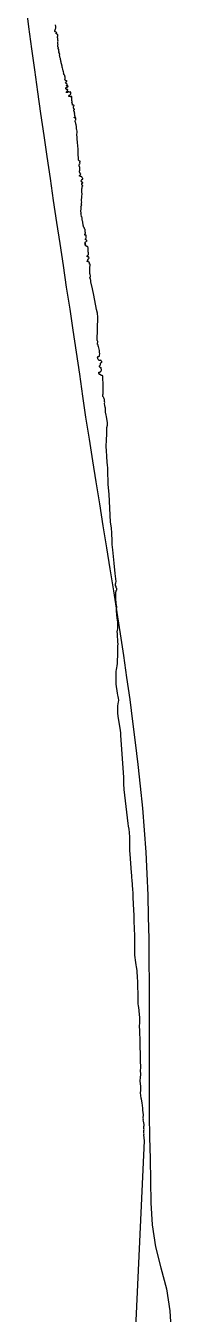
# Model space of a CAD drawing. Header units: metres. Extents: x 245125 to 394351, y 270578 to 4233311.
# Drawn here: x 269098 to 269264, y 4224496 to 4225965 of the extents above; entities that cross this region are included whole.
import ezdxf
from ezdxf.lldxf.tags import DXFTag

# ---------------------------------------------------------------- set-up
doc = ezdxf.new("R2010")
doc.units = ezdxf.units.M
doc.layers.add('ASTOTA', color=7, linetype='Continuous')
tags = doc.linetypes.add('HIDDEN', pattern=[0.375, 0.25, -0.125]).pattern_tags.tags
tags[6:7] = [DXFTag(74, 4), DXFTag(75, 0), DXFTag(340, '0'), DXFTag(46, 1.0), DXFTag(50, 0.0), DXFTag(44, 0.0), DXFTag(45, 0.0)]
tags[4:5] = [DXFTag(74, 4), DXFTag(75, 0), DXFTag(340, '0'), DXFTag(46, 1.0), DXFTag(50, 0.0), DXFTag(44, 0.0), DXFTag(45, 0.0)]

msp = doc.modelspace()

# ---------------------------------------------------------------- linework, layer by layer
at = {"layer": 'ASTOTA', "color": 253, "linetype": 'HIDDEN', "ltscale": 300}
for points in [[(269098.4, 4225989), (269101.6, 4225964), (269104.8, 4225939), (269108.2, 4225915), (269111.7, 4225890), (269115.2, 4225865), (269118.8, 4225840), (269122.4, 4225816), (269126, 4225791), (269129.7, 4225766), (269133.4, 4225741), (269137.1, 4225717), (269140.8, 4225692), (269144.5, 4225667), (269148.3, 4225642), (269151.9, 4225618), (269155.6, 4225593), (269159.3, 4225568), (269162.9, 4225543), (269166.5, 4225519), (269170.3, 4225494), (269174.2, 4225469), (269178.1, 4225445), (269182.1, 4225420), (269186.1, 4225395), (269190.1, 4225370), (269194.1, 4225346), (269198.1, 4225321), (269202, 4225296), (269205.8, 4225272), (269209.5, 4225247), (269213.1, 4225222), (269216.6, 4225197), (269219.9, 4225172), (269223, 4225148), (269225.9, 4225123), (269228.6, 4225098), (269231, 4225073), (269233.1, 4225048), (269234.8, 4225023), (269236.1, 4224998), (269237.1, 4224974), (269237.8, 4224949), (269238.3, 4224924), (269238.5, 4224899), (269238.7, 4224873), (269238.7, 4224848), (269238.7, 4224823), (269238.6, 4224798), (269238.6, 4224773), (269238.7, 4224748), (269238.8, 4224723), (269239.2, 4224698), (269239.8, 4224673), (269240.1, 4224648), (269240.8, 4224623), (269242.3, 4224598), (269245.8, 4224573), (269252.1, 4224549), (269258.5, 4224525), (269262.2, 4224500), (269263.8, 4224475)], [(269185.5, 4223659.8), (269233.5, 4224693.8), (269232.8, 4224700.5), (269232.9, 4224701.5), (269232.8, 4224702.5), (269232.7, 4224703.9), (269232.7, 4224705.3), (269232.9, 4224706.8), (269232.8, 4224707.7), (269232.6, 4224709), (269232.6, 4224710.1), (269232.9, 4224711.1), (269232.9, 4224712.5), (269232.6, 4224714.4), (269232.3, 4224716.3), (269232.1, 4224717.5), (269232.2, 4224718.9), (269232.1, 4224720), (269232.2, 4224723.3), (269231.6, 4224728.8), (269231.4, 4224731.1), (269230.8, 4224737.1), (269230, 4224741.1), (269229.8, 4224742.4), (269229.4, 4224745.2), (269229, 4224748.6), (269229.1, 4224751.1), (269229.3, 4224753.4), (269229.1, 4224755.9), (269228.9, 4224758.7), (269228.7, 4224762.1), (269228.8, 4224765.9), (269229.1, 4224769.5), (269228.9, 4224774.4), (269229.1, 4224776.7), (269229.1, 4224779.5), (269228.9, 4224783.2), (269228.8, 4224787.2), (269228.6, 4224806.5), (269228.5, 4224809.9), (269228.6, 4224811.8), (269228.3, 4224814.1), (269228.2, 4224816), (269228.2, 4224818.1), (269228.1, 4224820.6), (269227.9, 4224823.2), (269228.3, 4224829.3), (269228.3, 4224831.2), (269228.3, 4224833.2), (269228.1, 4224835.1), (269227.8, 4224836.9), (269227.3, 4224842.8), (269226.7, 4224847.9), (269226.4, 4224849.7), (269226.2, 4224851.8), (269226.3, 4224854.1), (269226.3, 4224856.2), (269226.3, 4224858.4), (269225.9, 4224872.6), (269225.7, 4224875.6), (269225.4, 4224879.7), (269225, 4224887.6), (269224.7, 4224890.1), (269224.4, 4224892.2), (269224.1, 4224894.4), (269223.6, 4224896.9), (269223.2, 4224899.7), (269222.8, 4224902.6), (269222.6, 4224905.6), (269222.4, 4224927.5), (269221.7, 4224944.2), (269221.8, 4224948), (269221.3, 4224959.6), (269221.1, 4224960.7), (269220.7, 4224974.7), (269220.4, 4224976.8), (269220.1, 4224979.9), (269219.6, 4224991.2), (269219.2, 4224993.7), (269218.9, 4224996.4), (269218.5, 4224999.5), (269217.2, 4225020.4), (269216.9, 4225024.6), (269216.7, 4225029.4), (269216.6, 4225034.2), (269216.7, 4225039.9), (269216.5, 4225045.4), (269216, 4225049), (269215.3, 4225052.4), (269214.7, 4225055.4), (269210.9, 4225088), (269210.5, 4225094.4), (269210, 4225100.6), (269209.8, 4225107.9), (269206.6, 4225156.1), (269206.4, 4225158.6), (269206.1, 4225162.1), (269205.4, 4225166.3), (269205, 4225168.9), (269203.8, 4225175.2), (269203, 4225181), (269203.2, 4225187.3), (269203.2, 4225189.5), (269203.5, 4225192.3), (269203.8, 4225194), (269204.1, 4225196.3), (269203.9, 4225198.4), (269203.6, 4225200.2), (269203.2, 4225202), (269202.6, 4225204.3), (269201.4, 4225214.3), (269201.2, 4225226.7), (269201.3, 4225228.9), (269201.6, 4225231), (269201.9, 4225233), (269202.2, 4225235.3), (269202.8, 4225237.9), (269202.9, 4225240.9), (269203.1, 4225247.5), (269203.1, 4225257.6), (269203.3, 4225260.5), (269203.1, 4225262.3), (269203.1, 4225265.8), (269202.9, 4225267.9), (269202.8, 4225269.9), (269202.6, 4225272.1), (269202.5, 4225274.3), (269202.6, 4225276), (269203, 4225277.7), (269203.2, 4225279.8), (269203.1, 4225281.6), (269203, 4225283.1), (269203.1, 4225285.2), (269202.8, 4225287.6), (269202.5, 4225290.2), (269202, 4225293), (269201.7, 4225299), (269201.8, 4225302.7), (269201.6, 4225304.8), (269201.2, 4225306.4), (269200.9, 4225312.5), (269200.9, 4225316.7), (269200.7, 4225317.5), (269200.7, 4225318.4), (269200.8, 4225319.5), (269201.1, 4225320.5), (269201.1, 4225320.6), (269201.1, 4225320.8), (269201.3, 4225321.4), (269201.8, 4225322), (269202.1, 4225322.6), (269202.1, 4225323), (269201.8, 4225323.6), (269201.5, 4225324), (269201.2, 4225324.4), (269201.2, 4225325.3), (269201.2, 4225325.9), (269200.5, 4225326.9), (269200.5, 4225328.8), (269200.8, 4225329.9), (269201.2, 4225331.5), (269200.2, 4225340.7), (269199.1, 4225352.3), (269197.5, 4225367.8), (269196.8, 4225373.6), (269196.5, 4225378), (269196.4, 4225386.6), (269195.9, 4225392.6), (269194.7, 4225399.1), (269193.2, 4225431.1), (269192.1, 4225442.3), (269191.6, 4225458.7), (269191.6, 4225460.7), (269191.3, 4225464.7), (269191.1, 4225467.4), (269191.1, 4225468.2), (269190.7, 4225473.3), (269190.7, 4225474.9), (269190.1, 4225480.2), (269190, 4225486), (269190.4, 4225492.8), (269190.5, 4225500), (269190.5, 4225503.4), (269190.6, 4225505.2), (269190.7, 4225507.3), (269191.2, 4225509.6), (269191.5, 4225511.4), (269191.3, 4225512.7), (269190.7, 4225517.1), (269190.4, 4225519.6), (269189.9, 4225521.3), (269189.1, 4225524.6), (269188.9, 4225526.4), (269189, 4225527.9), (269188.9, 4225529.3), (269188.7, 4225530.4), (269188.6, 4225530.8), (269188.4, 4225531.4), (269188.4, 4225531.7), (269188.3, 4225532.7), (269188, 4225534), (269187.9, 4225535), (269188.2, 4225535.8), (269187.9, 4225536.9), (269188, 4225538.3), (269188, 4225539.1), (269187.4, 4225539.9), (269187, 4225540.8), (269186.7, 4225541.6), (269186.2, 4225542.4), (269185.9, 4225543.2), (269185.9, 4225544.2), (269186.3, 4225545.4), (269186.3, 4225547.4), (269186.4, 4225551.7), (269186.5, 4225557.1), (269186.2, 4225563), (269185.9, 4225565.9), (269185.3, 4225566.4), (269184.9, 4225566.4), (269184.3, 4225566.5), (269184, 4225566.7), (269183.8, 4225566.9), (269183.6, 4225567.1), (269183.1, 4225567.4), (269182.9, 4225567.5), (269182.2, 4225567.7), (269182, 4225567.9), (269182, 4225568.1), (269181.8, 4225568.3), (269181.6, 4225568.6), (269181.5, 4225568.8), (269181.4, 4225569.1), (269181.4, 4225569.3), (269181.4, 4225569.7), (269181.4, 4225570), (269181.6, 4225570.2), (269181.8, 4225570.1), (269182, 4225569.9), (269183.5, 4225570.8), (269183.9, 4225571.1), (269184.3, 4225571.6), (269184.5, 4225572.4), (269184.4, 4225573.1), (269184.1, 4225573.9), (269184.1, 4225574.6), (269184.1, 4225575), (269183.8, 4225575.4), (269183.5, 4225575.4), (269183.2, 4225575.3), (269182.9, 4225575.4), (269182.5, 4225575.9), (269182.4, 4225576.3), (269182.4, 4225576.9), (269182.4, 4225577.6), (269182.7, 4225577.9), (269183.4, 4225578.6), (269183.4, 4225579), (269183.4, 4225579.5), (269183.3, 4225580.1), (269183.5, 4225580.6), (269183.9, 4225581), (269184.3, 4225581.2), (269184.6, 4225581.3), (269185, 4225581.7), (269184.9, 4225582.2), (269184.7, 4225582.8), (269184.3, 4225583.2), (269184, 4225583.6), (269183.3, 4225583.9), (269182.9, 4225583.5), (269182.5, 4225583.4), (269182.2, 4225583.5), (269181.9, 4225583.7), (269181.5, 4225583.9), (269181, 4225584.1), (269180.6, 4225584.6), (269180.4, 4225585.3), (269180.4, 4225585.4), (269180.2, 4225585.9), (269180.1, 4225586.5), (269180.1, 4225586.8), (269180.1, 4225586.9), (269180.2, 4225587.3), (269180.5, 4225587.9), (269180.7, 4225588), (269181.2, 4225588.1), (269181.6, 4225588.1), (269182.1, 4225588.5), (269182.3, 4225589.5), (269182.5, 4225591.2), (269182.4, 4225592.9), (269182.1, 4225594.9), (269181.5, 4225598.1), (269181.2, 4225599.6), (269180.9, 4225600), (269180.8, 4225600.5), (269180.8, 4225600.9), (269180.5, 4225601.6), (269180.2, 4225601.7), (269180.1, 4225601.7), (269179.9, 4225602.7), (269179.9, 4225602.9), (269180.1, 4225603.5), (269180.2, 4225604.3), (269180.3, 4225604.8), (269180.2, 4225605.3), (269180, 4225605.9), (269179.7, 4225606.3), (269180.4, 4225632.9), (269180, 4225637.6), (269179, 4225641.5), (269175.9, 4225658.2), (269174.4, 4225665.2), (269172.5, 4225673.4), (269172.4, 4225674.6), (269172, 4225676.7), (269171.7, 4225677), (269171.4, 4225677.5), (269171.3, 4225678), (269171.5, 4225678.7), (269171.9, 4225679), (269171.9, 4225680.1), (269171.6, 4225681.5), (269171.4, 4225682.8), (269171.1, 4225685.4), (269171.2, 4225685.7), (269171.4, 4225687.1), (269171.1, 4225688.5), (269171.4, 4225690), (269171.7, 4225691.9), (269171.8, 4225693.4), (269171.5, 4225693.5), (269171.3, 4225693.5), (269171, 4225693.5), (269170.8, 4225693.6), (269170.6, 4225693.9), (269170.8, 4225694.3), (269171, 4225694.3), (269171, 4225694.4), (269170.8, 4225695.2), (269170.6, 4225695.3), (269170.4, 4225695.5), (269170.3, 4225695.7), (269170, 4225695.7), (269169.8, 4225695.8), (269169.7, 4225696.1), (269169.9, 4225696.4), (269169.8, 4225696.4), (269169.6, 4225696.3), (269169.3, 4225696.3), (269168.9, 4225696.3), (269168.6, 4225696.2), (269168.5, 4225696.3), (269168.3, 4225696.4), (269168.2, 4225696.7), (269168.2, 4225697), (269168.4, 4225697.1), (269168.7, 4225697.3), (269169.1, 4225697.6), (269169.1, 4225697.8), (269169.1, 4225697.9), (269169, 4225698), (269168.9, 4225698.2), (269168.8, 4225698.5), (269168.9, 4225698.8), (269169.2, 4225699.1), (269169.5, 4225699.3), (269169.7, 4225699.3), (269169.9, 4225699.4), (269170.1, 4225699.6), (269170.2, 4225699.7), (269170.3, 4225700.3), (269170.2, 4225700.9), (269170.1, 4225701.3), (269169.8, 4225701.6), (269169.6, 4225701.7), (269169.4, 4225701.7), (269169.1, 4225701.7), (269168.9, 4225701.7), (269168.8, 4225701.6), (269168.7, 4225701.7), (269168.3, 4225701.9), (269168.2, 4225702.1), (269168.2, 4225702.3), (269168.4, 4225702.8), (269168.6, 4225703.1), (269168.7, 4225703.2), (269169.1, 4225703.5), (269169.3, 4225703.7), (269169.5, 4225704), (269169.6, 4225704.4), (269169.7, 4225705.5), (269169.7, 4225706.4), (269169.4, 4225707.3), (269169.3, 4225708.6), (269169.4, 4225709.4), (269169.3, 4225710.3), (269169.2, 4225711.3), (269169.2, 4225711.9), (269169.1, 4225712.7), (269168.9, 4225713.1), (269168.6, 4225713.5), (269168.2, 4225713.7), (269168, 4225713.7), (269167.7, 4225713.7), (269167.6, 4225713.7), (269167.4, 4225713.8), (269167.1, 4225713.9), (269166.9, 4225714.1), (269166.8, 4225714.4), (269166.7, 4225714.8), (269166.6, 4225715.1), (269166.5, 4225715.2), (269166.3, 4225715.2), (269166.1, 4225715.2), (269165.5, 4225715.3), (269165.6, 4225715.6), (269166, 4225716.1), (269166.2, 4225716.2), (269166.6, 4225716.5), (269166.6, 4225716.6), (269166.6, 4225716.6), (269166.4, 4225716.7), (269166.1, 4225716.8), (269165.9, 4225716.9), (269165.6, 4225717), (269165.4, 4225717.2), (269165.4, 4225717.4), (269165.6, 4225717.6), (269165.9, 4225717.8), (269166, 4225717.9), (269166.3, 4225717.9), (269166.5, 4225717.9), (269166.5, 4225718), (269166.5, 4225718.3), (269166.5, 4225718.6), (269166.5, 4225718.8), (269166.8, 4225719), (269166.9, 4225719.1), (269167, 4225719.2), (269167.2, 4225719.4), (269167.5, 4225719.6), (269167.9, 4225719.8), (269168.1, 4225719.9), (269168, 4225720.1), (269167.9, 4225720.2), (269167.9, 4225720.3), (269167.7, 4225720.5), (269167.5, 4225720.7), (269167.3, 4225720.9), (269167.1, 4225721), (269166.9, 4225721.1), (269166.6, 4225721.1), (269166.3, 4225721.3), (269166.2, 4225721.5), (269166.3, 4225722.1), (269166.5, 4225722.3), (269166.8, 4225722.6), (269167, 4225722.9), (269167, 4225723), (269166.9, 4225723.2), (269166.8, 4225723.5), (269166.9, 4225723.9), (269167, 4225724.2), (269167, 4225724.7), (269167.1, 4225725.4), (269167, 4225725.9), (269166.9, 4225726.3), (269166.8, 4225726.5), (269166.4, 4225726.6), (269165.9, 4225726.6), (269165.6, 4225726.6), (269165.4, 4225726.7), (269165.4, 4225727.4), (269165.5, 4225727.7), (269165.8, 4225728), (269166.1, 4225728.2), (269166.3, 4225728.4), (269166.5, 4225728.7), (269166.5, 4225728.9), (269166.3, 4225729.3), (269166.2, 4225729.4), (269166.1, 4225729.7), (269166, 4225729.9), (269165.9, 4225730.1), (269165.9, 4225730.5), (269166, 4225730.8), (269166.1, 4225731.2), (269166, 4225731.8), (269166, 4225732.4), (269165.8, 4225732.8), (269165.5, 4225733.1), (269165.4, 4225733.3), (269165.2, 4225733.5), (269165.1, 4225734), (269165.3, 4225734.5), (269164.9, 4225735.1), (269164.5, 4225735.1), (269164.3, 4225735.2), (269164.3, 4225735.2), (269163.9, 4225736.3), (269164, 4225736.9), (269164, 4225737.1), (269163.8, 4225737.5), (269163.7, 4225738.1), (269163.5, 4225738.9), (269163.3, 4225739.8), (269163.1, 4225741.7), (269163, 4225742.3), (269162.8, 4225742.9), (269162.7, 4225743.4), (269162.7, 4225744.1), (269162.6, 4225744.9), (269162.6, 4225745.2), (269162.4, 4225746.2), (269162.2, 4225746.8), (269162, 4225747.3), (269161.6, 4225747.7), (269161.3, 4225748.1), (269161.4, 4225748.5), (269161.6, 4225749.2), (269161.6, 4225749.4), (269161.5, 4225749.5), (269161.3, 4225749.8), (269161.1, 4225750.2), (269161.1, 4225750.9), (269161.3, 4225751.3), (269161.4, 4225751.7), (269161.3, 4225752.3), (269161.1, 4225753.1), (269161, 4225753.9), (269161, 4225754.9), (269161.2, 4225755.9), (269161.3, 4225756.3), (269161.4, 4225757), (269161.3, 4225757.6), (269161.2, 4225758), (269161.1, 4225758.6), (269161.2, 4225759.3), (269161.5, 4225759.9), (269161.8, 4225760.4), (269162, 4225760.7), (269161.9, 4225760.9), (269161.8, 4225761.5), (269161.8, 4225762.4), (269161.8, 4225763.4), (269162, 4225764.2), (269161.9, 4225765.5), (269161.8, 4225766.5), (269161.9, 4225767.1), (269161.9, 4225767.8), (269162.1, 4225768.8), (269162.2, 4225770), (269162.3, 4225771.1), (269162.4, 4225773.3), (269162.3, 4225776), (269162.2, 4225778.6), (269162.3, 4225779.7), (269162.5, 4225780.1), (269162.6, 4225780.7), (269162.4, 4225781.1), (269162.2, 4225781.5), (269162.4, 4225781.7), (269162.7, 4225782), (269163, 4225782.3), (269163.1, 4225782.6), (269163.3, 4225782.9), (269163.1, 4225783.1), (269162.9, 4225783.2), (269162.4, 4225783.4), (269162.3, 4225783.5), (269162.2, 4225784), (269162.1, 4225784.2), (269162.1, 4225784.7), (269162, 4225785.3), (269162.2, 4225785.5), (269162.4, 4225785.6), (269162.8, 4225785.6), (269163, 4225785.8), (269163.2, 4225786.3), (269163.1, 4225786.5), (269162.9, 4225786.6), (269162.7, 4225786.7), (269162.2, 4225786.8), (269161.9, 4225787.1), (269161.7, 4225787.5), (269161.5, 4225788.2), (269161.8, 4225789.1), (269162.1, 4225789.7), (269162.3, 4225789.9), (269163.2, 4225790.2), (269163.3, 4225791), (269163.2, 4225791.4), (269162.8, 4225791.6), (269162.4, 4225791.9), (269162.1, 4225792.6), (269162.1, 4225793.1), (269161.9, 4225793.4), (269161.3, 4225793.7), (269160.9, 4225793.5), (269160.5, 4225793.5), (269159.9, 4225793.6), (269159.5, 4225793.8), (269159.5, 4225794.6), (269159.7, 4225794.9), (269160, 4225795), (269160.3, 4225795.1), (269160.5, 4225795.3), (269160.8, 4225795.6), (269160.9, 4225796.1), (269160.8, 4225796.5), (269160.6, 4225796.6), (269160.2, 4225796.7), (269160.1, 4225797.2), (269160, 4225797.6), (269160, 4225798), (269159.8, 4225798.3), (269159.6, 4225798.4), (269159.3, 4225798.8), (269159.3, 4225799.3), (269159.5, 4225799.9), (269159.7, 4225800.2), (269159.8, 4225800.4), (269159.9, 4225800.7), (269160, 4225801.5), (269159.9, 4225802.7), (269159.7, 4225803.5), (269159.1, 4225805.5), (269159.1, 4225806.6), (269159.3, 4225807.3), (269159.6, 4225807.6), (269160, 4225807.9), (269160.1, 4225808.4), (269159.9, 4225809), (269159.7, 4225809.4), (269159.9, 4225810), (269160.2, 4225810.2), (269160.3, 4225810.6), (269160.1, 4225810.8), (269158.9, 4225811.1), (269158.5, 4225812.4), (269158.3, 4225814.8), (269158.1, 4225817.9), (269157.9, 4225824.1), (269157.5, 4225828.8), (269157.2, 4225831.7), (269156.8, 4225836.6), (269156.9, 4225837.8), (269156.5, 4225841.2), (269156.8, 4225843.7), (269156.7, 4225845), (269156.3, 4225846.4), (269156, 4225847.4), (269156, 4225848.2), (269155.9, 4225849.4), (269155.9, 4225850.7), (269155.8, 4225851.6), (269155.7, 4225852.5), (269155.5, 4225853.1), (269155.3, 4225853.7), (269155.2, 4225854.3), (269154.9, 4225854.8), (269154.8, 4225855.2), (269154.6, 4225855.7), (269154.6, 4225856.7), (269154.9, 4225857.4), (269155.2, 4225857.9), (269155.4, 4225858.4), (269155.3, 4225858.6), (269155.4, 4225859.9), (269155.4, 4225860.1), (269155.2, 4225860.2), (269155, 4225860.2), (269154.7, 4225860.1), (269154.6, 4225860), (269154.1, 4225860.1), (269154, 4225860.2), (269153.9, 4225860.2), (269153.6, 4225860.3), (269153.4, 4225860.4), (269153.3, 4225860.6), (269153.4, 4225860.8), (269153.5, 4225860.8), (269153.8, 4225861), (269154.1, 4225861.3), (269154.4, 4225861.6), (269154.6, 4225861.9), (269154.6, 4225862.2), (269154.5, 4225862.5), (269154.3, 4225862.7), (269154, 4225862.9), (269153.9, 4225863), (269154.1, 4225863.4), (269154.3, 4225863.6), (269153.8, 4225864.5), (269153.9, 4225865), (269154, 4225865.2), (269154.1, 4225865.5), (269154, 4225865.9), (269153.9, 4225865.9), (269153.8, 4225866.4), (269153.8, 4225866.8), (269153.7, 4225867.2), (269153.6, 4225867.5), (269153.5, 4225867.7), (269153.2, 4225867.9), (269153.1, 4225868.1), (269153.1, 4225868.5), (269153.2, 4225869.2), (269153.5, 4225869.5), (269153.7, 4225869.7), (269153.9, 4225870.1), (269153.9, 4225870.3), (269153.7, 4225870.3), (269153.5, 4225870.3), (269153.1, 4225870.6), (269153.1, 4225870.7), (269152.7, 4225871.1), (269152.7, 4225871.7), (269152.7, 4225872.4), (269152.8, 4225873), (269153, 4225873.7), (269153.3, 4225874.4), (269153, 4225874.7), (269152.8, 4225874.8), (269152.7, 4225874.5), (269152.4, 4225874.5), (269151.9, 4225874.5), (269151.7, 4225874.7), (269151.6, 4225875.1), (269151.6, 4225875.5), (269151.6, 4225876.2), (269151.4, 4225876.5), (269151.2, 4225876.7), (269150.9, 4225877.5), (269150.8, 4225877.8), (269151, 4225878.2), (269151.1, 4225879.2), (269150.7, 4225879.8), (269150.7, 4225880.4), (269150.8, 4225881), (269150.8, 4225881.4), (269150.6, 4225882.1), (269150.7, 4225882.4), (269150.8, 4225883), (269150.8, 4225883.6), (269150.7, 4225884.2), (269150.6, 4225884.6), (269150.3, 4225884.7), (269150.1, 4225884.6), (269149.8, 4225884.3), (269149.1, 4225884.1), (269148.9, 4225884.5), (269148.6, 4225884.6), (269147.8, 4225884.5), (269147.5, 4225884.7), (269147.3, 4225884.9), (269147.2, 4225884.9), (269147.1, 4225885.3), (269147.1, 4225885.4), (269147.2, 4225885.6), (269147.5, 4225885.8), (269147.8, 4225886), (269148.2, 4225886.1), (269148.5, 4225886.2), (269148.9, 4225886.5), (269149.2, 4225886.9), (269149.4, 4225887.1), (269149.7, 4225887.4), (269149.8, 4225887.5), (269149.7, 4225888.3), (269149.6, 4225889), (269149.4, 4225889.5), (269149.3, 4225889.7), (269149.1, 4225890), (269149, 4225889.9), (269148.9, 4225889.9), (269148.7, 4225889.7), (269148.3, 4225889.6), (269148, 4225889.5), (269147.6, 4225889.4), (269147.5, 4225889.5), (269147.3, 4225889.6), (269147.2, 4225889.9), (269146.9, 4225890), (269146.6, 4225889.9), (269146.4, 4225889.7), (269146.1, 4225889.4), (269145.9, 4225889.2), (269145.6, 4225889.1), (269145.2, 4225889), (269144.9, 4225889), (269144.8, 4225889), (269144.3, 4225889), (269144.3, 4225889.1), (269144.2, 4225889.3), (269144.6, 4225890), (269145.1, 4225890.3), (269145.4, 4225890.6), (269145.7, 4225891), (269145.9, 4225891.4), (269146.2, 4225892), (269146.3, 4225892.3), (269146.3, 4225892.6), (269146.1, 4225892.6), (269145.8, 4225892.4), (269145.2, 4225892.4), (269144.7, 4225892.3), (269144.6, 4225892.6), (269144.5, 4225892.9), (269144.6, 4225893.2), (269144.6, 4225893.3), (269144.4, 4225893.3), (269144.2, 4225893.3), (269143.8, 4225893.3), (269143.8, 4225893.7), (269143.8, 4225894), (269143.8, 4225894.1), (269143.9, 4225894.4), (269144, 4225894.5), (269144.2, 4225894.7), (269144.6, 4225894.8), (269144.7, 4225894.9), (269145.1, 4225895.1), (269145.3, 4225895.3), (269145.8, 4225895.5), (269146.2, 4225895.7), (269146.4, 4225895.9), (269146.5, 4225896), (269146.5, 4225896.4), (269146.4, 4225896.5), (269146.2, 4225896.7), (269146, 4225896.7), (269145.8, 4225896.7), (269145.7, 4225896.6), (269145.4, 4225896.4), (269145.2, 4225896.4), (269144.9, 4225896.6), (269144.8, 4225896.8), (269144.8, 4225897), (269145, 4225897.4), (269145.2, 4225897.6), (269145.5, 4225898), (269145.5, 4225898.2), (269145.3, 4225898.8), (269145.1, 4225898.9), (269144.9, 4225899.1), (269144.6, 4225899.4), (269144.3, 4225899.4), (269144, 4225899.5), (269143.5, 4225900.2), (269143.9, 4225900.6), (269144.2, 4225901.2), (269144.5, 4225901.4), (269144.8, 4225901.5), (269145.2, 4225901.8), (269145.2, 4225902.3), (269145.2, 4225902.5), (269144.9, 4225902.7), (269144.8, 4225902.6), (269144.5, 4225902.2), (269144.2, 4225902.4), (269144, 4225902.4), (269143.9, 4225902.5), (269143.7, 4225902.8), (269143.5, 4225903), (269143.4, 4225903.1), (269143.1, 4225903.3), (269142.8, 4225903.7), (269142.9, 4225904.1), (269143.1, 4225904.6), (269143.1, 4225905.1), (269143, 4225905.7), (269143.1, 4225906.5), (269143.1, 4225906.9), (269142.8, 4225907.2), (269142.7, 4225907.7), (269142.7, 4225908.2), (269142.7, 4225908.7), (269142.6, 4225909), (269142.3, 4225909.3), (269142.2, 4225909.4), (269142, 4225909.5), (269141.7, 4225909.7), (269141.5, 4225909.9), (269141.4, 4225910.4), (269141.6, 4225911.2), (269141.2, 4225912.8), (269141, 4225913.9), (269140.5, 4225915.8), (269140.2, 4225917.1), (269140.1, 4225917.2), (269140, 4225917.3), (269139.8, 4225917.7), (269139.8, 4225918.1), (269139.7, 4225918.5), (269139.6, 4225919), (269139.7, 4225919.5), (269139.5, 4225919.9), (269139.4, 4225920.4), (269139.2, 4225920.9), (269139, 4225921.3), (269139, 4225922), (269138.8, 4225922.8), (269138.8, 4225923), (269138.7, 4225923.6), (269138.6, 4225924), (269138.4, 4225924.3), (269138.2, 4225924.5), (269138.2, 4225925), (269138.2, 4225925.6), (269138.2, 4225926.1), (269138, 4225926.5), (269137.9, 4225927.1), (269137.8, 4225927.9), (269137.6, 4225928.6), (269137.1, 4225929.4), (269137.2, 4225930), (269137.1, 4225930.3), (269137, 4225930.7), (269136.9, 4225931.2), (269136.8, 4225931.7), (269136.9, 4225932.2), (269137, 4225932.9), (269137, 4225933.2), (269136.9, 4225933.4), (269136.8, 4225933.5), (269136.6, 4225933.7), (269136.4, 4225933.9), (269136.1, 4225934.3), (269136, 4225934.6), (269136.2, 4225935.1), (269136.2, 4225935.5), (269136.1, 4225935.9), (269135.9, 4225936.6), (269135.9, 4225937.1), (269136, 4225937.8), (269135.9, 4225938.2), (269135.8, 4225938.4), (269135.5, 4225938.5), (269135.3, 4225938.7), (269135.2, 4225939.1), (269135.3, 4225939.6), (269135.4, 4225940), (269135.5, 4225940.4), (269135.4, 4225940.7), (269135.2, 4225940.8), (269134.8, 4225941.1), (269134.7, 4225941.3), (269134.7, 4225942.1), (269134.8, 4225942.4), (269135, 4225943), (269135.1, 4225943.7), (269134.9, 4225944.2), (269134.8, 4225944.9), (269134.9, 4225945.6), (269134.9, 4225946.3), (269134.8, 4225946.9), (269135.1, 4225947.7), (269134.8, 4225948.9), (269134.9, 4225950.1), (269134.9, 4225950.7), (269134.8, 4225951.1), (269134.6, 4225951.5), (269134.5, 4225952.4), (269134.6, 4225953), (269134.7, 4225953.5), (269134.7, 4225954), (269134.8, 4225954.4), (269134.8, 4225954.7), (269134.5, 4225955.1), (269134.3, 4225955.4), (269133.8, 4225955.6), (269133.3, 4225955.9), (269133.1, 4225956.2), (269132.9, 4225956.5), (269132.9, 4225956.8), (269133.3, 4225956.7), (269133.7, 4225957.2), (269133.5, 4225957.6), (269133.1, 4225957.9), (269132.5, 4225958), (269132, 4225958.2), (269131.8, 4225958.3), (269131.5, 4225958.7), (269131.6, 4225959.4), (269131.9, 4225960.7), (269132.1, 4225961.6), (269132.4, 4225962.4), (269132.5, 4225964.4), (269132.1, 4225966.3)]]:
    msp.add_lwpolyline(points, dxfattribs=at)

doc.saveas('drawing.dxf')
